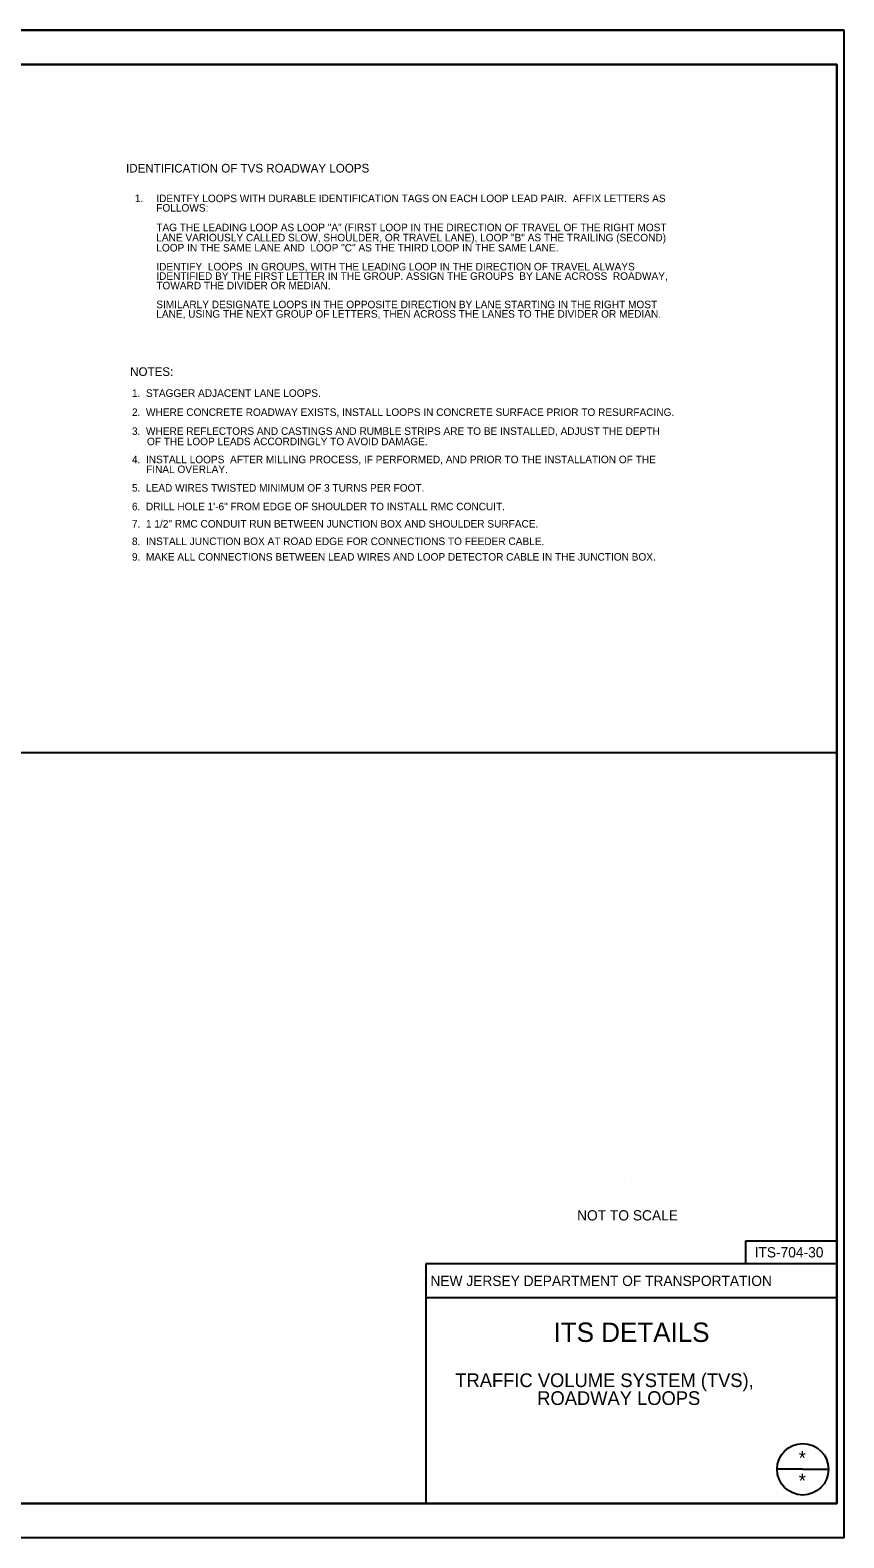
# Model space of a CAD drawing. Extents: x 507907 to 704973, y 495593 to 704964.
# Drawn here: x 508805 to 509162, y 495593 to 496253 of the extents above; entities that cross this region are included whole.
import ezdxf

# ---------------------------------------------------------------- set-up
doc = ezdxf.new("R2010")
doc.units = 0
doc.layers.add('1', color=7, linetype='Continuous')
doc.layers.add('41', color=7, linetype='Continuous')

msp = doc.modelspace()

# ---------------------------------------------------------------- linework, layer by layer
at = {"layer": '1'}
for p, q in [((509161.54, 496253.01), (508113.36, 496253.01)), ((509158.54, 496238.01), (508168.54, 496238.01)), ((509158.54, 495608.01), (509158.54, 496238.01)), ((509158.54, 495936.61), (508168.54, 495936.61)), ((509068.58, 495749.19), (509068.58, 495749.19)), ((509118.58, 495713.01), (509118.58, 495723.01)), ((509118.58, 495723.01), (509158.58, 495723.01)), ((509158.58, 495713.01), (508978.58, 495713.01)), ((508978.58, 495713.01), (508978.58, 495608.01)), ((509158.58, 495698.01), (508978.58, 495698.01)), ((509143.58, 495623.01), (509132.33, 495623.01)), ((509143.58, 495623.01), (509154.83, 495623.01)), ((508168.54, 495608.01), (509158.54, 495608.01)), ((509161.54, 495593.01), (508113.36, 495593.01))]:
    msp.add_line(p, q, dxfattribs=at)
msp.add_circle((509143.58, 495623.01), 11.25, dxfattribs=at)
at = {"layer": '41'}
for points in [[(508113.36, 496253.01), (509161.54, 496253.01), (509161.54, 495593.01), (508113.36, 495593.01)], [(508168.54, 496238.01), (509158.54, 496238.01), (509158.54, 495608.01), (508168.54, 495608.01)]]:
    msp.add_lwpolyline(points, close=True, dxfattribs=at)

# ---------------------------------------------------------------- texts
at = {"layer": '1'}
for s, height, p in [('IDENTIFICATION OF TVS ROADWAY LOOPS', 3.7905, (508847.38, 496190.68)), ('1.', 3.3, (508851.23, 496177.71)), ('FOLLOWS:', 3.3, (508860.63, 496173.57)), ('IDENTFY LOOPS WITH DURABLE IDENTIFICATION TAGS ON EACH LOOP LEAD PAIR.  AFFIX LETTERS AS ', 3.3, (508860.63, 496177.71)), ('TAG THE LEADING LOOP AS LOOP "A" (FIRST LOOP IN THE DIRECTION OF TRAVEL OF THE RIGHT MOST ', 3.3, (508860.63, 496165)), ('LANE VARIOUSLY CALLED SLOW, SHOULDER, OR TRAVEL LANE), LOOP "B" AS THE TRAILING (SECOND) ', 3.3, (508860.63, 496160.56)), ('LOOP IN THE SAME LANE AND  LOOP "C" AS THE THIRD LOOP IN THE SAME LANE.', 3.3, (508860.63, 496156.12)), ('IDENTIFY  LOOPS  IN GROUPS, WITH THE LEADING LOOP IN THE DIRECTION OF TRAVEL ALWAYS ', 3.3, (508860.63, 496147.84)), ('TOWARD THE DIVIDER OR MEDIAN.', 3.3, (508860.63, 496139.56)), ('IDENTIFIED BY THE FIRST LETTER IN THE GROUP. ASSIGN THE GROUPS  BY LANE ACROSS  ROADWAY, ', 3.3, (508860.63, 496143.7)), ('SIMILARLY DESIGNATE LOOPS IN THE OPPOSITE DIRECTION BY LANE STARTING IN THE RIGHT MOST ', 3.3, (508860.63, 496131.28)), ('LANE, USING THE NEXT GROUP OF LETTERS, THEN ACROSS THE LANES TO THE DIVIDER OR MEDIAN.', 3.3, (508860.63, 496127.14)), ('NOTES:', 3.79, (508849.19, 496101.63)), ('1.  STAGGER ADJACENT LANE LOOPS.', 3.3, (508849.98, 496092.47)), ('2.  WHERE CONCRETE ROADWAY EXISTS, INSTALL LOOPS IN CONCRETE SURFACE PRIOR TO RESURFACING.', 3.3, (508849.98, 496084.12)), ('3.  WHERE REFLECTORS AND CASTINGS AND RUMBLE STRIPS ARE TO BE INSTALLED, ADJUST THE DEPTH ', 3.3, (508849.98, 496075.84)), ('OF THE LOOP LEADS ACCORDINGLY TO AVOID DAMAGE.', 3.3, (508856.55, 496071.3)), ('4.  INSTALL LOOPS  AFTER MILLING PROCESS, IF PERFORMED, AND PRIOR TO THE INSTALLATION OF THE ', 3.3, (508849.98, 496063.42)), ('FINAL OVERLAY. ', 3.3, (508856.16, 496059.12)), ('5.  LEAD WIRES TWISTED MINIMUM OF 3 TURNS PER FOOT.', 3.3, (508849.98, 496051)), ('6.  DRILL HOLE 1\'-6" FROM EDGE OF SHOULDER TO INSTALL RMC CONCUIT. ', 3.3, (508849.98, 496042.83)), ('7.  1 1/2" RMC CONDUIT RUN BETWEEN JUNCTION BOX AND SHOULDER SURFACE.', 3.3, (508849.98, 496035.27)), ('8.  INSTALL JUNCTION BOX AT ROAD EDGE FOR CONNECTIONS TO FEEDER CABLE.', 3.3, (508849.98, 496027.61)), ('9.  MAKE ALL CONNECTIONS BETWEEN LEAD WIRES AND LOOP DETECTOR CABLE IN THE JUNCTION BOX.', 3.3, (508849.98, 496020.78)), ('NOT TO SCALE', 4.5, (509044.79, 495731.94)), ('ITS-704-30', 4.5, (509122.5, 495715.76)), ('NEW JERSEY DEPARTMENT OF TRANSPORTATION', 4.5, (508980.61, 495703.26)), ('ITS DETAILS', 8.5, (509034.52, 495678.76)), ('TRAFFIC VOLUME SYSTEM (TVS),', 6, (508991.5, 495659.01)), ('ROADWAY LOOPS', 6, (509027.35, 495651.18)), ('*', 6, (509141.8, 495624.98)), ('*', 6, (509141.8, 495615.04))]:
    msp.add_text(s, height=height, dxfattribs=at).set_placement(p)

doc.saveas('drawing.dxf')
